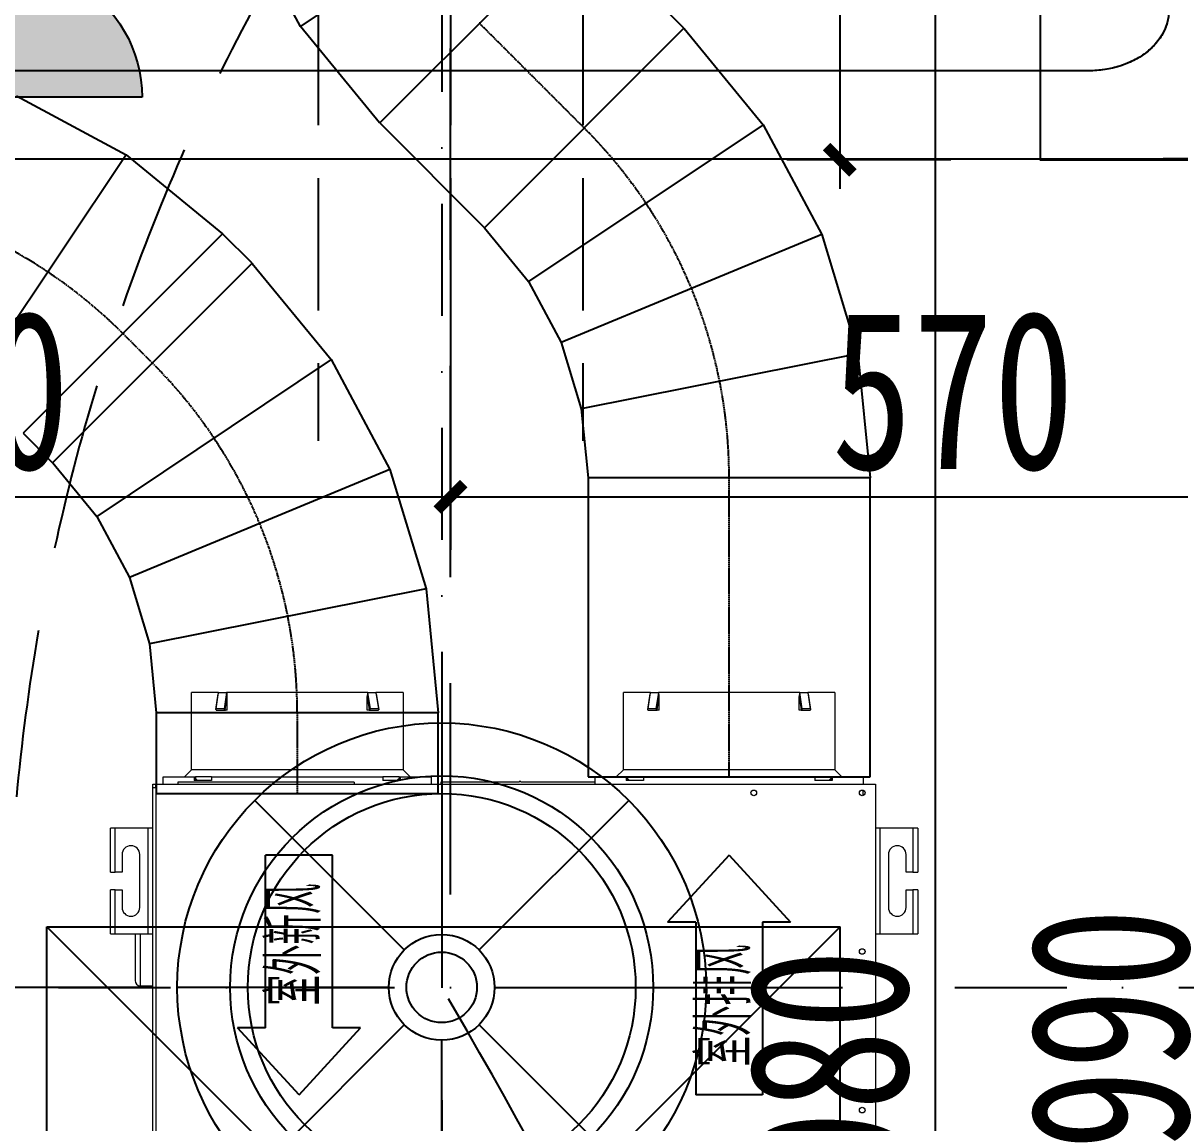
# Model space of a CAD drawing. Header units: millimetres. Extents: x -297 to 39764, y -29258 to 20315.
# Drawn here: x 13769 to 14426, y -17519 to -16895 of the extents above; entities that cross this region are included whole.
import ezdxf

# ---------------------------------------------------------------- set-up
doc = ezdxf.new("R2010")
doc.units = ezdxf.units.MM
for name, pattern in [('_DASH', [0.6, 0.4, -0.2]), ('CENTER2', [1.125, 0.75, -0.125, 0.125, -0.125]), ('DASH', [0.35, 0.25, -0.1]), ('DASHDOT2', [12.7, 6.35, -3.175, 0, -3.175]), ('HIDDEN', [9.525, 6.35, -3.175])]:
    doc.linetypes.add(name, pattern=pattern)
doc.layers.get('Defpoints').update_dxf_attribs({"color": 250})
for name, color, linetype in [('.-P平面尺寸', 30, 'DASH'), ('.P-家具虚线层', 250, 'Continuous'), ('.p-灯具连线', 6, 'Continuous'), ('.PC-天花尺寸标注', 252, 'Continuous'), ('.PC-天花灯具', 203, 'Continuous'), ('.PC-灯具尺寸标注', 252, 'Continuous'), ('.PC-综合天花虚线层', 14, 'DASHDOT2'), ('.PF-固定家具', 85, 'Continuous'), ('.PF-墙体及上下水图中虚线层', 14, 'DASH'), ('.PF-洁具', 150, 'Continuous'), ('.ZD-强电插座', 43, 'Continuous'), ('.ZD-插座虚线层', 214, 'DASH'), ('.ZT-空调.检修口', 52, 'Continuous'), ('0-JXK', 130, 'Continuous'), ('0-设备', 1, 'Continuous'), ('DUCT-排风中心线', 5, 'CENTER2'), ('DUCT-排风管', 31, 'Continuous'), ('DUCT-排风管端线', 2, 'Continuous'), ('DUCT-新风中心线', 5, 'CENTER2'), ('DUCT-新风管', 3, 'Continuous'), ('DUCT-新风管端线', 2, 'Continuous')]:
    doc.layers.add(name, color=color, linetype=linetype)
doc.styles.add('_DUCT_DIM', font='simplex.shx', dxfattribs={"width": 0.8, "bigfont": 'hztxt.shx'})
doc.styles.add('文字样式', font='', dxfattribs={"width": 0.75})
doc.styles.get('文字样式').set_extended_font_data('SimSun')
doc.dimstyles.new('西安1-40（内部尺寸）', dxfattribs={"dimscale": 30, "dimtxt": 3, "dimasz": 0.5, "dimexe": 1, "dimexo": 1, "dimgap": 0.5, "dimtad": 1, "dimdec": 0, "dimrnd": 5, "dimtxsty": '文字样式', "dimblk": 'ARCHTICK', "dimcen": 1, "dimdle": 0.55, "dimclrd": 252, "dimclre": 252, "dimclrt": 30, "dimadec": 0, "dimazin": 0, "dimtfac": 1, "dimtdec": 0, "dimtix": 1, "dimtmove": 2, "dimatfit": 3, "dimfxl": 5, "dimfxlon": 1, "dimarcsym": 0})

# ---------------------------------------------------------------- blocks, each defined once
blk = doc.blocks.new('洗菜盆')
at = {"layer": '.PF-洁具'}
for points in [[(42003.23, 54024.64), (42727.32, 54024.64)], [(41957.78, 53608.73), (41957.78, 53990.55)], [(42772.78, 53990.55), (42772.78, 53608.73)], [(42727.32, 53574.64), (42003.23, 53574.64)]]:
    blk.add_lwpolyline(points, dxfattribs=at)
at = {"layer": '.PF-洁具', "color": 250}
for points in [[(42092.78, 53989.64), (42192.78, 53989.64, -0.414214), (42292.78, 53889.64), (42292.78, 53709.64, -0.414214), (42192.78, 53609.64), (42092.78, 53609.64, -0.414214), (41992.78, 53709.64), (41992.78, 53889.64, -0.414214)], [(42322.78, 53709.64), (42322.78, 53889.64, -0.414214), (42422.78, 53989.64), (42642.78, 53989.64, -0.414214), (42742.78, 53889.64), (42742.78, 53709.64, -0.414214), (42642.78, 53609.64), (42422.78, 53609.64, -0.414214)]]:
    blk.add_lwpolyline(points, format="xyb", close=True, dxfattribs=at)
for centre, radius in [((42307.78, 53961.64), 17), ((42142.78, 53827.35), 28.41), ((42532.78, 53827.35), 28.41)]:
    blk.add_circle(centre, radius, dxfattribs=at)
at = {"layer": '.PF-洁具', "extrusion": (0, 0, -1)}
for centre, major_axis, start_param, end_param in [((42003.23, 53990.55), (-45.45, 0), 0, 1.570796), ((42727.32, 53990.55), (45.45, 0), -1.570796, 0), ((42003.23, 53608.73), (-45.45, 0), 4.712389, 6.283185), ((42727.32, 53608.73), (45.45, 0), 0, 1.570796)]:
    blk.add_ellipse(centre, major_axis=major_axis, ratio=0.750045, start_param=start_param, end_param=end_param, dxfattribs=at)
blk = doc.blocks.new('_ArchTick')
at = {"color": 0, "linetype": 'ByBlock', "const_width": 0.4}
blk.add_lwpolyline([(-0.5, -0.5), (0.5, 0.5)], dxfattribs=at)
blk = doc.blocks.new('*D172')
at = {"layer": '.-P平面尺寸', "color": 252, "linetype": 'ByBlock', "lineweight": -2, "transparency": 16777216}
for p, q in [((14446.25, -16955.58), (14446.25, -17976.08)), ((14509.24, -16972.08), (14416.25, -16972.08)), ((14596.25, -17959.58), (14416.25, -17959.58))]:
    blk.add_line(p, q, dxfattribs=at)
at = {"layer": 'Defpoints', "color": 0, "linetype": 'ByBlock', "transparency": 16777216}
for p in [(14539.24, -16972.08), (14446.25, -17959.58), (14693.52, -17959.58)]:
    blk.add_point(p, dxfattribs=at)
at = {"layer": '.-P平面尺寸', "color": 252, "linetype": 'ByBlock', "lineweight": -2, "transparency": 16777216, "xscale": 15, "yscale": 15, "zscale": 15}
for p, rotation in [((14446.25, -16972.08), 90), ((14446.25, -17959.58), 270)]:
    blk.add_blockref('_ArchTick', p, dxfattribs=dict(at, rotation=rotation))
at = {"layer": '.-P平面尺寸', "color": 30, "linetype": 'ByBlock', "transparency": 16777216, "insert": (14386.25, -17465.83), "char_height": 90, "attachment_point": 5, "rotation": 90, "style": '文字样式'}
blk.add_mtext('990', dxfattribs=at)
blk = doc.blocks.new('*D174')
at = {"layer": '.-P平面尺寸', "color": 252, "linetype": 'ByBlock', "lineweight": -2, "transparency": 16777216}
for p, q in [((13441.91, -17013.78), (13441.91, -17193.78)), ((14011.91, -17013.78), (14011.91, -17193.78)), ((13425.41, -17163.78), (14028.41, -17163.78))]:
    blk.add_line(p, q, dxfattribs=at)
at = {"layer": 'Defpoints', "color": 0, "linetype": 'ByBlock', "transparency": 16777216}
for p in [(13441.91, -16972.08), (14011.91, -16972.08), (14011.91, -17163.78)]:
    blk.add_point(p, dxfattribs=at)
at = {"layer": '.-P平面尺寸', "color": 252, "linetype": 'ByBlock', "lineweight": -2, "transparency": 16777216, "xscale": 15, "yscale": 15, "zscale": 15, "rotation": 180}
blk.add_blockref('_ArchTick', (13441.91, -17163.78), dxfattribs=at)
at = {"layer": '.-P平面尺寸', "color": 252, "linetype": 'ByBlock', "lineweight": -2, "transparency": 16777216, "xscale": 15, "yscale": 15, "zscale": 15}
blk.add_blockref('_ArchTick', (14011.91, -17163.78), dxfattribs=at)
at = {"layer": '.-P平面尺寸', "color": 30, "linetype": 'ByBlock', "transparency": 16777216, "insert": (13726.91, -17103.78), "char_height": 90, "attachment_point": 5, "style": '文字样式'}
blk.add_mtext('570', dxfattribs=at)
blk = doc.blocks.new('*D175')
at = {"layer": '.-P平面尺寸', "color": 252, "linetype": 'ByBlock', "lineweight": -2, "transparency": 16777216}
for p, q in [((14011.91, -17013.78), (14011.91, -17193.78)), ((14581.91, -17013.78), (14581.91, -17193.78)), ((13995.41, -17163.78), (14598.41, -17163.78))]:
    blk.add_line(p, q, dxfattribs=at)
at = {"layer": 'Defpoints', "color": 0, "linetype": 'ByBlock', "transparency": 16777216}
for p in [(14011.91, -16972.08), (14581.91, -16972.08), (14581.91, -17163.78)]:
    blk.add_point(p, dxfattribs=at)
at = {"layer": '.-P平面尺寸', "color": 252, "linetype": 'ByBlock', "lineweight": -2, "transparency": 16777216, "xscale": 15, "yscale": 15, "zscale": 15, "rotation": 180}
blk.add_blockref('_ArchTick', (14011.91, -17163.78), dxfattribs=at)
at = {"layer": '.-P平面尺寸', "color": 252, "linetype": 'ByBlock', "lineweight": -2, "transparency": 16777216, "xscale": 15, "yscale": 15, "zscale": 15}
blk.add_blockref('_ArchTick', (14581.91, -17163.78), dxfattribs=at)
at = {"layer": '.-P平面尺寸', "color": 30, "linetype": 'ByBlock', "transparency": 16777216, "insert": (14296.91, -17103.78), "char_height": 90, "attachment_point": 5, "style": '文字样式'}
blk.add_mtext('570', dxfattribs=at)
blk = doc.blocks.new('ttrutuuyyy')
at = {"layer": '.P-家具虚线层', "color": 250, "linetype": '_DASH', "ltscale": 200}
blk.add_line((33441.91, -16972.08, 0), (34581.91, -16972.08, 0), dxfattribs=at)
at = {"layer": '.P-家具虚线层', "color": 250, "linetype": '_DASH', "ltscale": 200, "elevation": 0}
blk.add_lwpolyline([(34373.96, -16922.08), (33649.86, -16922.08)], dxfattribs=at)
at = {"layer": '.P-家具虚线层', "color": 250, "linetype": '_DASH', "ltscale": 200, "extrusion": (0, 0, -1)}
blk.add_ellipse((34373.96, -16887.98, 0), major_axis=(45.45, 0), ratio=0.750045, start_param=0, end_param=1.570796, dxfattribs=at)
blk = doc.blocks.new('小吊灯')
at = {"layer": '.PC-天花灯具', "color": 250, "ltscale": 100}
for p, q in [((0, 200), (0, 40)), ((-141.42, 141.42), (-28.28, 28.28)), ((141.42, 141.42), (28.28, 28.28)), ((-40, 0), (-200, 0)), ((40, 0), (200, 0)), ((-141.42, -141.42), (-28.28, -28.28)), ((141.42, -141.42), (28.28, -28.28)), ((0, -200), (0, -40))]:
    blk.add_line(p, q, dxfattribs=at)
at = {"layer": '.PC-天花灯具', "ltscale": 100}
for radius in [200, 146.67]:
    blk.add_circle((0, 0), radius, dxfattribs=at)
at = {"layer": '.PC-天花灯具', "color": 250, "ltscale": 100}
for radius in [160, 40]:
    blk.add_circle((0, 0), radius, dxfattribs=at)
at = {"layer": '.PC-天花灯具'}
blk.add_circle((0, 0), 26.67, dxfattribs=at)
blk = doc.blocks.new('retrrrrrrrr')
at = {"layer": '0-JXK', "color": 250}
for p, q in [((-85484.35769, 17115.45405, 0.00002), (-85484.3816, 17565.45405, 0.00002)), ((-85034.35769, 17115.45405, 0.00002), (-85484.3816, 17565.45405, 0.00002)), ((-85484.36964, 17565.45405, 0.00002), (-85034.36964, 17565.45405, 0.00002)), ((-85484.35769, 17115.45405, 0.00002), (-85034.35769, 17565.45405, 0.00002)), ((-85034.35769, 17115.45405, 0.00002), (-85034.35769, 17565.45405, 0.00002))]:
    blk.add_line(p, q, dxfattribs=at)
at = {"layer": '0-设备', "color": 250, "linetype": 'Continuous', "lineweight": 15}
for p, q in [((-85402.35769, 17654.45405, 0.00002), (-85402.35769, 17698.45405, 0.00002)), ((-85387.31531, 17698.45405, 0.00002), (-85402.35769, 17698.45405, 0.00002)), ((-85388.36624, 17689.05746, 0.00002), (-85386.98208, 17698.31808, 0.00002)), ((-85387.31531, 17698.45405, 0.00002), (-85382.09197, 17698.45405, 0.00002)), ((-85382.46585, 17698.31808, 0.00002), (-85383.85001, 17689.05746, 0.00002)), ((-85302.62342, 17698.45405, 0.00002), (-85382.09197, 17698.45405, 0.00002)), ((-85302.62342, 17698.45405, 0.00002), (-85297.40008, 17698.45405, 0.00002)), ((-85300.86538, 17689.05746, 0.00002), (-85302.24954, 17698.31808, 0.00002)), ((-85297.73331, 17698.31808, 0.00002), (-85296.34915, 17689.05746, 0.00002)), ((-85282.35769, 17698.45405, 0.00002), (-85297.40008, 17698.45405, 0.00002)), ((-85282.35769, 17698.45405, 0.00002), (-85282.35769, 17654.45405, 0.00002)), ((-85157.35769, 17654.45405, 0.00002), (-85157.35769, 17698.45405, 0.00002)), ((-85142.31531, 17698.45405, 0.00002), (-85157.35769, 17698.45405, 0.00002)), ((-85143.36624, 17689.05746, 0.00002), (-85141.98208, 17698.31808, 0.00002)), ((-85142.31531, 17698.45405, 0.00002), (-85137.09197, 17698.45405, 0.00002)), ((-85137.46585, 17698.31808, 0.00002), (-85138.85001, 17689.05746, 0.00002)), ((-85057.62342, 17698.45405, 0.00002), (-85137.09197, 17698.45405, 0.00002)), ((-85057.62342, 17698.45405, 0.00002), (-85052.40008, 17698.45405, 0.00002)), ((-85055.86538, 17689.05746, 0.00002), (-85057.24954, 17698.31808, 0.00002)), ((-85052.73331, 17698.31808, 0.00002), (-85051.34915, 17689.05746, 0.00002)), ((-85037.35769, 17698.45405, 0.00002), (-85052.40008, 17698.45405, 0.00002)), ((-85037.35769, 17698.45405, 0.00002), (-85037.35769, 17654.45405, 0.00002)), ((-85388.56597, 17688.68586, 0.00002), (-85387.22275, 17697.67259, 0.00002)), ((-85383.22366, 17688.46486, 0.00002), (-85382.09197, 17696.03637, 0.00002)), ((-85382.09197, 17688.45405, 0.00002), (-85382.09197, 17696.03637, 0.00002)), ((-85302.62342, 17688.45405, 0.00002), (-85302.62342, 17696.03637, 0.00002)), ((-85302.62342, 17696.03637, 0.00002), (-85301.49172, 17688.46486, 0.00002)), ((-85297.49944, 17697.71806, 0.00002), (-85296.14942, 17688.68586, 0.00002)), ((-85143.56597, 17688.68586, 0.00002), (-85142.22275, 17697.67259, 0.00002)), ((-85138.22366, 17688.46486, 0.00002), (-85137.09197, 17696.03637, 0.00002)), ((-85137.09197, 17688.45405, 0.00002), (-85137.09197, 17696.03637, 0.00002)), ((-85057.62342, 17688.45405, 0.00002), (-85057.62342, 17696.03637, 0.00002)), ((-85057.62342, 17696.03637, 0.00002), (-85056.49172, 17688.46486, 0.00002)), ((-85052.49944, 17697.71806, 0.00002), (-85051.14942, 17688.68586, 0.00002)), ((-85388.37388, 17688.45405, 0.00002), (-85383.15055, 17688.45405, 0.00002)), ((-85383.85001, 17689.05746, 0.00002), (-85388.36624, 17689.05746, 0.00002)), ((-85382.09197, 17688.45405, 0.00002), (-85383.15055, 17688.45405, 0.00002)), ((-85301.56484, 17688.45405, 0.00002), (-85302.62342, 17688.45405, 0.00002)), ((-85301.56484, 17688.45405, 0.00002), (-85296.3415, 17688.45405, 0.00002)), ((-85296.34915, 17689.05746, 0.00002), (-85300.86538, 17689.05746, 0.00002)), ((-85143.37388, 17688.45405, 0.00002), (-85138.15055, 17688.45405, 0.00002)), ((-85138.85001, 17689.05746, 0.00002), (-85143.36624, 17689.05746, 0.00002)), ((-85137.09197, 17688.45405, 0.00002), (-85138.15055, 17688.45405, 0.00002)), ((-85056.56484, 17688.45405, 0.00002), (-85057.62342, 17688.45405, 0.00002)), ((-85056.56484, 17688.45405, 0.00002), (-85051.3415, 17688.45405, 0.00002)), ((-85051.34915, 17689.05746, 0.00002), (-85055.86538, 17689.05746, 0.00002)), ((-85406.35769, 17650.45405, 0.00002), (-85402.35769, 17654.45405, 0.00002)), ((-85282.35769, 17654.45405, 0.00002), (-85402.35769, 17654.45405, 0.00002)), ((-85282.35769, 17654.45405, 0.00002), (-85278.35769, 17650.45405, 0.00002)), ((-85161.35769, 17650.45405, 0.00002), (-85157.35769, 17654.45405, 0.00002)), ((-85037.35769, 17654.45405, 0.00002), (-85157.35769, 17654.45405, 0.00002)), ((-85037.35769, 17654.45405, 0.00002), (-85033.35769, 17650.45405, 0.00002)), ((-85424.35769, 17644.54695, 0.00002), (-85424.35769, 17646.45405, 0.00002)), ((-85424.35769, 17646.45405, 0.00002), (-85422.62109, 17646.45405, 0.00002)), ((-85422.62109, 17646.45405, 0.00002), (-85422.45059, 17646.45405, 0.00002)), ((-85422.62109, 17644.52269, 0.00002), (-85422.62109, 17646.45405, 0.00002)), ((-85422.45059, 17646.45405, 0.00002), (-85136.2648, 17646.45405, 0.00002)), ((-85422.45059, 17646.45405, 0.00002), (-85422.45059, 17645.25405, 0.00002)), ((-85418.35769, 17646.45405, 0.00002), (-85418.35769, 17650.45405, 0.00002)), ((-85418.35769, 17650.45405, 0.00002), (-85400.81912, 17650.45405, 0.00002)), ((-85410.08681, 17647.45405, 0.00002), (-85410.08681, 17646.45405, 0.00002)), ((-85310.08681, 17647.45405, 0.00002), (-85410.08681, 17647.45405, 0.00002)), ((-85400.81912, 17650.45405, 0.00002), (-85400.81912, 17648.45405, 0.00002)), ((-85400.81912, 17650.45405, 0.00002), (-85400.10896, 17650.45405, 0.00002)), ((-85390.91963, 17648.45405, 0.00002), (-85400.81912, 17648.45405, 0.00002)), ((-85390.91963, 17650.45405, 0.00002), (-85400.10896, 17650.45405, 0.00002)), ((-85400.10896, 17650.45405, 0.00002), (-85400.10896, 17648.45405, 0.00002)), ((-85399.97947, 17649.45405, 0.00002), (-85400.10896, 17649.45405, 0.00002)), ((-85400.10896, 17648.95405, 0.00002), (-85399.47947, 17648.95405, 0.00002)), ((-85399.47947, 17648.95405, 0.00002), (-85399.47947, 17648.45405, 0.00002)), ((-85390.91963, 17650.45405, 0.00002), (-85390.91963, 17648.45405, 0.00002)), ((-85390.91963, 17650.45405, 0.00002), (-85293.79576, 17650.45405, 0.00002)), ((-85310.08681, 17647.45405, 0.00002), (-85310.08681, 17646.45405, 0.00002)), ((-85293.79576, 17650.45405, 0.00002), (-85293.79576, 17648.45405, 0.00002)), ((-85284.60643, 17650.45405, 0.00002), (-85293.79576, 17650.45405, 0.00002)), ((-85283.89626, 17648.45405, 0.00002), (-85293.79576, 17648.45405, 0.00002)), ((-85285.23592, 17648.45405, 0.00002), (-85285.23592, 17648.95405, 0.00002)), ((-85285.23592, 17648.95405, 0.00002), (-85284.60643, 17648.95405, 0.00002)), ((-85284.60643, 17649.45405, 0.00002), (-85284.73592, 17649.45405, 0.00002)), ((-85284.60643, 17650.45405, 0.00002), (-85284.60643, 17648.45405, 0.00002)), ((-85284.60643, 17650.45405, 0.00002), (-85283.89626, 17650.45405, 0.00002)), ((-85283.89626, 17650.45405, 0.00002), (-85266.35769, 17650.45405, 0.00002)), ((-85283.89626, 17650.45405, 0.00002), (-85283.89626, 17648.45405, 0.00002)), ((-85266.35769, 17650.45405, 0.00002), (-85266.35769, 17646.45405, 0.00002)), ((-85216.44862, 17647.45405, 0.00002), (-85260.94862, 17647.45405, 0.00002)), ((-85260.94862, 17647.45405, 0.00002), (-85260.94862, 17646.45405, 0.00002)), ((-85215.44862, 17647.95405, 0.00002), (-85216.44862, 17647.95405, 0.00002)), ((-85216.44862, 17647.95405, 0.00002), (-85216.44862, 17647.45405, 0.00002)), ((-85215.44862, 17647.95405, 0.00002), (-85215.44862, 17647.45405, 0.00002)), ((-85173.35769, 17647.45405, 0.00002), (-85215.44862, 17647.45405, 0.00002)), ((-85173.35769, 17646.45405, 0.00002), (-85173.35769, 17650.45405, 0.00002)), ((-85173.35769, 17650.45405, 0.00002), (-85155.81912, 17650.45405, 0.00002)), ((-85155.81912, 17650.45405, 0.00002), (-85155.81912, 17648.45405, 0.00002)), ((-85155.81912, 17650.45405, 0.00002), (-85155.10896, 17650.45405, 0.00002)), ((-85145.91963, 17648.45405, 0.00002), (-85155.81912, 17648.45405, 0.00002)), ((-85145.91963, 17650.45405, 0.00002), (-85155.10896, 17650.45405, 0.00002)), ((-85155.10896, 17650.45405, 0.00002), (-85155.10896, 17648.45405, 0.00002)), ((-85154.97947, 17649.45405, 0.00002), (-85155.10896, 17649.45405, 0.00002)), ((-85155.10896, 17648.95405, 0.00002), (-85154.47947, 17648.95405, 0.00002)), ((-85154.47947, 17648.95405, 0.00002), (-85154.47947, 17648.45405, 0.00002)), ((-85145.91963, 17650.45405, 0.00002), (-85048.79576, 17650.45405, 0.00002)), ((-85145.91963, 17650.45405, 0.00002), (-85145.91963, 17648.45405, 0.00002)), ((-85136.2648, 17646.45405, 0.00002), (-85014.35769, 17646.45405, 0.00002)), ((-85048.79576, 17650.45405, 0.00002), (-85048.79576, 17648.45405, 0.00002)), ((-85039.60643, 17650.45405, 0.00002), (-85048.79576, 17650.45405, 0.00002)), ((-85038.89626, 17648.45405, 0.00002), (-85048.79576, 17648.45405, 0.00002)), ((-85040.23592, 17648.45405, 0.00002), (-85040.23592, 17648.95405, 0.00002)), ((-85040.23592, 17648.95405, 0.00002), (-85039.60643, 17648.95405, 0.00002)), ((-85039.60643, 17649.45405, 0.00002), (-85039.73592, 17649.45405, 0.00002)), ((-85039.60643, 17650.45405, 0.00002), (-85039.60643, 17648.45405, 0.00002)), ((-85039.60643, 17650.45405, 0.00002), (-85038.89626, 17650.45405, 0.00002)), ((-85038.89626, 17650.45405, 0.00002), (-85021.35769, 17650.45405, 0.00002)), ((-85038.89626, 17650.45405, 0.00002), (-85038.89626, 17648.45405, 0.00002)), ((-85021.35769, 17650.45405, 0.00002), (-85021.35769, 17646.45405, 0.00002)), ((-85014.35769, 17646.45405, 0.00002), (-85014.35769, 17065.45405, 0.00002)), ((-85424.35769, 17067.36116, 0.00002), (-85424.35769, 17644.54695, 0.00002)), ((-85424.35769, 17644.54695, 0.00002), (-85423.15769, 17644.54695, 0.00002)), ((-85422.42109, 17067.39065, 0.00002), (-85422.42109, 17644.51745, 0.00002)), ((-85021.35769, 17639.93419, 0.00002), (-85021.35769, 17642.97392, 0.00002)), ((-85445.62109, 17621.45405, 0.00002), (-85448.35769, 17621.45405, 0.00002)), ((-85448.35769, 17596.45405, 0.00002), (-85448.35769, 17621.45405, 0.00002)), ((-85427.09429, 17621.45405, 0.00002), (-85445.62109, 17621.45405, 0.00002)), ((-85445.62109, 17596.45405, 0.00002), (-85445.62109, 17621.45405, 0.00002)), ((-85424.35769, 17621.45405, 0.00002), (-85427.09429, 17621.45405, 0.00002)), ((-85427.09429, 17621.45405, 0.00002), (-85427.09429, 17561.45405, 0.00002)), ((-85011.62109, 17621.45405, 0.00002), (-85014.35769, 17621.45405, 0.00002)), ((-85011.62109, 17561.45405, 0.00002), (-85011.62109, 17621.45405, 0.00002)), ((-84993.09429, 17621.45405, 0.00002), (-85011.62109, 17621.45405, 0.00002)), ((-84993.09429, 17621.45405, 0.00002), (-84993.09429, 17596.45405, 0.00002)), ((-84990.35769, 17621.45405, 0.00002), (-84993.09429, 17621.45405, 0.00002)), ((-84990.35769, 17621.45405, 0.00002), (-84990.35769, 17596.45405, 0.00002)), ((-85441.72599, 17606.45405, 0.00002), (-85441.72599, 17596.45405, 0.00002)), ((-85431.72599, 17576.45405, 0.00002), (-85431.72599, 17606.45405, 0.00002)), ((-85006.98939, 17606.45405, 0.00002), (-85006.98939, 17576.45405, 0.00002)), ((-84996.98939, 17596.45405, 0.00002), (-84996.98939, 17606.45405, 0.00002)), ((-85448.35769, 17596.45405, 0.00002), (-85445.62109, 17596.45405, 0.00002)), ((-85441.72599, 17596.45405, 0.00002), (-85445.62109, 17596.45405, 0.00002)), ((-84993.09429, 17596.45405, 0.00002), (-84996.98939, 17596.45405, 0.00002)), ((-84993.09429, 17596.45405, 0.00002), (-84990.35769, 17596.45405, 0.00002)), ((-85448.35769, 17561.45405, 0.00002), (-85448.35769, 17586.45405, 0.00002)), ((-85445.62109, 17586.45405, 0.00002), (-85448.35769, 17586.45405, 0.00002)), ((-85445.62109, 17561.45405, 0.00002), (-85445.62109, 17586.45405, 0.00002)), ((-85445.62109, 17586.45405, 0.00002), (-85441.72599, 17586.45405, 0.00002)), ((-85441.72599, 17586.45405, 0.00002), (-85441.72599, 17576.45405, 0.00002)), ((-84996.98939, 17586.45405, 0.00002), (-84993.09429, 17586.45405, 0.00002)), ((-84996.98939, 17576.45405, 0.00002), (-84996.98939, 17586.45405, 0.00002)), ((-84993.09429, 17586.45405, 0.00002), (-84993.09429, 17561.45405, 0.00002)), ((-84990.35769, 17586.45405, 0.00002), (-84993.09429, 17586.45405, 0.00002)), ((-84990.35769, 17586.45405, 0.00002), (-84990.35769, 17561.45405, 0.00002)), ((-85448.35769, 17561.45405, 0.00002), (-85445.62109, 17561.45405, 0.00002)), ((-85445.62109, 17561.45405, 0.00002), (-85424.35769, 17561.45405, 0.00002)), ((-85434.35769, 17561.45405, 0.00002), (-85434.35769, 17534.99838, 0.00002)), ((-85431.35769, 17531.99838, 0.00002), (-85431.35769, 17561.45405, 0.00002)), ((-85014.35769, 17561.45405, 0.00002), (-85011.62109, 17561.45405, 0.00002)), ((-85011.62109, 17561.45405, 0.00002), (-84993.09429, 17561.45405, 0.00002)), ((-84993.09429, 17561.45405, 0.00002), (-84990.35769, 17561.45405, 0.00002)), ((-85431.35769, 17531.99838, 0.00002), (-85424.35769, 17531.99838, 0.00002))]:
    blk.add_line(p, q, dxfattribs=at)
at = {"layer": '0-设备', "color": 250}
for p, q in [((-85360.33838, 17508.15727, 0.00002), (-85360.33838, 17606.11286, 0.00002)), ((-85322.37701, 17606.11286, 0.00002), (-85360.33838, 17606.11286, 0.00002)), ((-85322.37701, 17508.15727, 0.00002), (-85322.37701, 17606.11286, 0.00002)), ((-85097.35769, 17606.11286, 0.00002), (-85132.2339, 17568.10065, 0.00002)), ((-85097.35769, 17606.11286, 0.00002), (-85062.48149, 17568.10065, 0.00002)), ((-85116.33838, 17568.10065, 0.00002), (-85132.2339, 17568.10065, 0.00002)), ((-85116.33838, 17568.10065, 0.00002), (-85116.33838, 17470.14507, 0.00002)), ((-85062.48149, 17568.10065, 0.00002), (-85078.37701, 17568.10065, 0.00002)), ((-85078.37701, 17568.10065, 0.00002), (-85078.37701, 17470.14507, 0.00002)), ((-85341.35769, 17470.14507, 0.00002), (-85376.2339, 17508.15727, 0.00002)), ((-85360.33838, 17508.15727, 0.00002), (-85376.2339, 17508.15727, 0.00002)), ((-85341.35769, 17470.14507, 0.00002), (-85306.48149, 17508.15727, 0.00002)), ((-85306.48149, 17508.15727, 0.00002), (-85322.37701, 17508.15727, 0.00002)), ((-85078.37701, 17470.14507, 0.00002), (-85116.33838, 17470.14507, 0.00002))]:
    blk.add_line(p, q, dxfattribs=at)
at = {"layer": '0-设备', "color": 250, "linetype": 'Continuous', "lineweight": 15, "elevation": 0.00002, "flags": 128}
for points in [[(-85386.98208, 17698.31808), (-85387.00597, 17698.32096), (-85387.02914, 17698.31196), (-85387.05865, 17698.28322), (-85387.10063, 17698.2068), (-85387.18532, 17697.89871), (-85387.20459, 17697.6706)], [(-85382.09197, 17696.03637), (-85382.12652, 17697.03637), (-85382.16905, 17697.47505), (-85382.21264, 17697.76735), (-85382.25348, 17697.96349), (-85382.29048, 17698.09581), (-85382.34159, 17698.223), (-85382.37635, 17698.2782), (-85382.40961, 17698.30963), (-85382.43674, 17698.3206), (-85382.46585, 17698.31808)], [(-85302.24954, 17698.31808), (-85302.27613, 17698.32096), (-85302.30196, 17698.31196), (-85302.3349, 17698.28322), (-85302.38183, 17698.2068), (-85302.47683, 17697.89871), (-85302.61894, 17696.40676), (-85302.62342, 17696.03637)], [(-85297.50048, 17697.71792), (-85297.50702, 17697.76735), (-85297.54334, 17697.96349), (-85297.57631, 17698.09581), (-85297.62193, 17698.223), (-85297.65303, 17698.2782), (-85297.68283, 17698.30963), (-85297.70716, 17698.3206), (-85297.73331, 17698.31808)], [(-85141.98208, 17698.31808), (-85142.00597, 17698.32096), (-85142.02914, 17698.31196), (-85142.05865, 17698.28322), (-85142.10063, 17698.2068), (-85142.18532, 17697.89871), (-85142.20459, 17697.6706)], [(-85137.09197, 17696.03637), (-85137.12652, 17697.03637), (-85137.16905, 17697.47505), (-85137.21264, 17697.76735), (-85137.25348, 17697.96349), (-85137.29048, 17698.09581), (-85137.34159, 17698.223), (-85137.37635, 17698.2782), (-85137.40961, 17698.30963), (-85137.43674, 17698.3206), (-85137.46585, 17698.31808)], [(-85057.24954, 17698.31808), (-85057.27613, 17698.32096), (-85057.30196, 17698.31196), (-85057.3349, 17698.28322), (-85057.38183, 17698.2068), (-85057.47683, 17697.89871), (-85057.61894, 17696.40676), (-85057.62342, 17696.03637)], [(-85052.50048, 17697.71792), (-85052.50702, 17697.76735), (-85052.54334, 17697.96349), (-85052.57631, 17698.09581), (-85052.62193, 17698.223), (-85052.65303, 17698.2782), (-85052.68283, 17698.30963), (-85052.70716, 17698.3206), (-85052.73331, 17698.31808)]]:
    blk.add_lwpolyline(points, dxfattribs=at)
at = {"layer": '0-设备', "color": 250, "linetype": 'Continuous', "lineweight": 15}
for centre in [(-85083.35769, 17641.45405, 0.00002), (-85021.85769, 17641.45405, 0.00002), (-85021.85769, 17551.45405, 0.00002), (-85021.85769, 17461.45405, 0.00002)]:
    blk.add_circle(centre, 1.6, dxfattribs=at)
for centre, radius, start, end in [((-85388.37359, 17688.70877, 0.00002), 0.25472, 253.24825013, 269.93302223), ((-85383.15025, 17688.70877, 0.00002), 0.25472, 253.24824998, 269.9330138), ((-85301.56514, 17688.70877, 0.00002), 0.25472, 270.06699028, 286.75175036), ((-85296.3418, 17688.70877, 0.00002), 0.25472, 270.06698054, 286.75175002), ((-85143.37359, 17688.70877, 0.00002), 0.25472, 253.24825046, 269.93301447), ((-85138.15025, 17688.70877, 0.00002), 0.25472, 253.24825038, 269.93300746), ((-85056.56514, 17688.70877, 0.00002), 0.25472, 270.06697169, 286.75174919), ((-85051.3418, 17688.70877, 0.00002), 0.25472, 270.06699313, 286.75175048), ((-85486.03469, 17644.51718, 0.00002), 63.6136, 0.00024417, 1.74477941), ((-85399.97947, 17648.95405, 0.00002), 0.5, 0, 90), ((-85284.73592, 17648.95405, 0.00002), 0.5, 90, 180), ((-85154.97947, 17648.95405, 0.00002), 0.5, 0, 90), ((-85039.73592, 17648.95405, 0.00002), 0.5, 90, 180), ((-85422.42082, 17708.13105, 0.00002), 63.6136, 268.25522059, 270), ((-85436.72599, 17606.45405, 0.00002), 5, 0, 180), ((-85001.98939, 17606.45405, 0.00002), 5, 0, 180), ((-85436.72599, 17576.45405, 0.00002), 5, 180, 0), ((-85001.98939, 17576.45405, 0.00002), 5, 180, 0), ((-85431.35769, 17534.99838, 0.00002), 3, 180, 270)]:
    blk.add_arc(centre, radius, start, end, dxfattribs=at)
at = {"layer": '0-设备', "color": 250, "linetype": 'Continuous', "lineweight": 15, "extrusion": (0, 0, -1)}
for centre, major_axis, ratio, start_param, end_param in [((-85342.35769, 17981.76633, 0.00002), (43.36295, 283.77985), 0.146129878, 3.172516445, 3.180863561), ((-85342.35769, 17981.76633, 0.00002), (43.36295, 283.77985), 0.146129878, 3.057670443, 3.066017559), ((-85342.35769, 17981.76633, 0.00002), (-43.36295, 283.77985), 0.146129878, 3.217167748, 3.225514864), ((-85342.35769, 17981.76633, 0.00002), (-43.36295, 283.77985), 0.146129878, 3.102321747, 3.110668862), ((-85097.35769, 17981.76633, 0.00002), (43.36295, 283.77985), 0.146129878, 3.172516445, 3.180863561), ((-85097.35769, 17981.76633, 0.00002), (43.36295, 283.77985), 0.146129878, 3.057670443, 3.066017559), ((-85097.35769, 17981.76633, 0.00002), (-43.36295, 283.77985), 0.146129878, 3.217167748, 3.225514864), ((-85097.35769, 17981.76633, 0.00002), (-43.36295, 283.77985), 0.146129878, 3.102321747, 3.110668862), ((-85388.02033, 17688.95405, 0.00002), (0.5086, 0.43823), 0.473314261, 2.84758626, 4.418382586), ((-85383.5041, 17688.95405, 0.00002), (-0.41233, 0.47855), 0.351400572, 3.643911447, 5.214707774), ((-85301.21129, 17688.95405, 0.00002), (0.41233, 0.47855), 0.351400572, 1.068477533, 2.63927386), ((-85296.69506, 17688.95405, 0.00002), (0.5086, -0.43823), 0.473314261, 5.006395374, 6.577191701), ((-85143.02033, 17688.95405, 0.00002), (0.5086, 0.43823), 0.473314261, 2.84758626, 4.418382586), ((-85138.5041, 17688.95405, 0.00002), (-0.41233, 0.47855), 0.351400572, 3.643911447, 5.214707774), ((-85056.21129, 17688.95405, 0.00002), (0.41233, 0.47855), 0.351400572, 1.068477533, 2.63927386), ((-85051.69506, 17688.95405, 0.00002), (0.5086, -0.43823), 0.473314261, 5.006395374, 6.577191701)]:
    blk.add_ellipse(centre, major_axis=major_axis, ratio=ratio, start_param=start_param, end_param=end_param, dxfattribs=at)
at = {"layer": 'DUCT-排风中心线', "color": 250}
for p, q in [((-85238.99724, 18078.06478), (-85239.06795, 18078.13549)), ((-85179.57595, 18018.64349), (-85238.99724, 18078.06478)), ((-85179.57595, 18018.64349), (-85179.50524, 18018.57278)), ((-85097.35769, 17820.25107), (-85097.35769, 17820.15107)), ((-85097.35769, 17650.45405), (-85097.35769, 17820.15107))]:
    blk.add_line(p, q, dxfattribs=at)
blk.add_arc((-85377.82695, 17820.25107), 280.46926, 0, 45, dxfattribs=at)
at = {"layer": 'DUCT-排风管', "color": 250}
for p, q in [((-85340.46547, 18076.19122), (-85373.7764, 18138.51159)), ((-85123.0074, 18075.21203), (-85182.4287, 18134.63332)), ((-85295.63649, 18021.56695), (-85340.46547, 18076.19122)), ((-85123.0074, 18075.21203), (-85122.93669, 18075.14132)), ((-85122.93669, 18075.14132), (-85078.10772, 18020.51706)), ((-85295.56578, 18021.49624), (-85295.63649, 18021.56695)), ((-85295.56578, 18021.49624), (-85236.14449, 17962.07495)), ((-85078.10772, 18020.51706), (-85044.79678, 17958.19668)), ((-85236.14449, 17962.07495), (-85236.07378, 17962.00424)), ((-85236.07378, 17962.00424), (-85211.14285, 17931.62582)), ((-85044.79678, 17958.19668), (-85024.28401, 17890.57513)), ((-85211.14285, 17931.62582), (-85192.61751, 17896.96733)), ((-85192.61751, 17896.96733), (-85181.20965, 17859.36068)), ((-85024.28401, 17890.57513), (-85017.35769, 17820.25107)), ((-85181.20965, 17859.36068), (-85177.35769, 17820.25107)), ((-85177.35769, 17820.25107), (-85177.35769, 17820.15107)), ((-85177.35769, 17820.15107), (-85177.35769, 17650.45405)), ((-85017.35769, 17820.25107), (-85017.35769, 17820.15107)), ((-85017.35769, 17650.45405), (-85017.35769, 17820.15107)), ((-85177.35769, 17650.45405), (-85017.35769, 17650.45405))]:
    blk.add_line(p, q, dxfattribs=at)
at = {"layer": 'DUCT-排风管端线', "color": 250}
for p, q in [((-85340.46547, 18076.19122), (-85207.43033, 18165.08245)), ((-85182.4287, 18134.63332), (-85295.56578, 18021.49624)), ((-85295.56578, 18021.49624), (-85182.4287, 18134.63332)), ((-85236.14449, 17962.07495), (-85123.0074, 18075.21203)), ((-85123.0074, 18075.21203), (-85236.14449, 17962.07495)), ((-85078.10772, 18020.51706), (-85211.14285, 17931.62582)), ((-85044.79678, 17958.19668), (-85192.61751, 17896.96733)), ((-85024.28401, 17890.57513), (-85181.20965, 17859.36068)), ((-85017.35769, 17820.15107), (-85177.35769, 17820.15107)), ((-85017.35769, 17820.15107), (-85177.35769, 17820.15107))]:
    blk.add_line(p, q, dxfattribs=at)
at = {"layer": 'DUCT-新风中心线', "color": 250}
for p, q in [((-85441.33521, 17902.09865), (-85441.2645, 17902.02794)), ((-85424.57595, 17885.33939), (-85441.2645, 17902.02794)), ((-85424.57595, 17885.33939), (-85424.50524, 17885.26868)), ((-85342.35769, 17686.94696), (-85342.35769, 17686.84696)), ((-85342.35769, 17686.84696), (-85342.35769, 17641.12377))]:
    blk.add_line(p, q, dxfattribs=at)
for centre, start, end in [((-85639.65692, 17703.77694), 45, 90), ((-85622.82695, 17686.94696), 360, 45)]:
    blk.add_arc(centre, 280.46926, start, end, dxfattribs=at)
at = {"layer": 'DUCT-新风管', "color": 250}
for p, q in [((-85501.71131, 18036.80711), (-85439.39094, 18003.49617)), ((-85439.39094, 18003.49617), (-85384.76667, 17958.66719)), ((-85384.76667, 17958.66719), (-85384.69596, 17958.59648)), ((-85368.0074, 17941.90793), (-85384.69596, 17958.59648)), ((-85368.0074, 17941.90793), (-85367.93669, 17941.83722)), ((-85367.93669, 17941.83722), (-85323.10772, 17887.21295)), ((-85323.10772, 17887.21295), (-85289.79678, 17824.89257)), ((-85497.90375, 17845.53011), (-85497.83304, 17845.4594)), ((-85497.83304, 17845.4594), (-85481.14449, 17828.77084)), ((-85481.14449, 17828.77084), (-85481.07378, 17828.70013)), ((-85481.07378, 17828.70013), (-85456.14285, 17798.32171)), ((-85289.79678, 17824.89257), (-85269.28401, 17757.27103)), ((-85456.14285, 17798.32171), (-85437.61751, 17763.66323)), ((-85437.61751, 17763.66323), (-85426.20965, 17726.05657)), ((-85269.28401, 17757.27103), (-85262.35769, 17686.94696)), ((-85426.20965, 17726.05657), (-85422.35769, 17686.94696)), ((-85422.35769, 17686.94696), (-85422.35769, 17686.84696)), ((-85422.35769, 17686.84696), (-85422.35769, 17641.12377)), ((-85262.35769, 17686.94696), (-85262.35769, 17686.84696)), ((-85262.35769, 17641.12377), (-85262.35769, 17686.84696)), ((-85422.35769, 17641.12377), (-85262.35769, 17641.12377))]:
    blk.add_line(p, q, dxfattribs=at)
at = {"layer": 'DUCT-新风管端线', "color": 250}
for p, q in [((-85439.39094, 18003.49617), (-85528.28217, 17870.46103)), ((-85384.69596, 17958.59648), (-85497.83304, 17845.4594)), ((-85384.69596, 17958.59648), (-85497.83304, 17845.4594)), ((-85481.14449, 17828.77084), (-85368.0074, 17941.90793)), ((-85368.0074, 17941.90793), (-85481.14449, 17828.77084)), ((-85323.10772, 17887.21295), (-85456.14285, 17798.32171)), ((-85289.79678, 17824.89257), (-85437.61751, 17763.66323)), ((-85269.28401, 17757.27103), (-85426.20965, 17726.05657)), ((-85262.35769, 17686.84696), (-85422.35769, 17686.84696)), ((-85262.35769, 17686.84696), (-85422.35769, 17686.84696))]:
    blk.add_line(p, q, dxfattribs=at)
at = {"layer": '0-设备', "color": 250, "char_height": 30, "width": 73.2367113, "rotation": 90, "style": '_DUCT_DIM'}
for s, insert, attachment_point in [('{\\Fsimplex,gbcbig|c134;室外新风}', (-85358.9391, 17520.88563, 0.00002), 1), ('{\\Fsimplex,gbcbig|c134;室外排风}', (-85114.93911, 17555.3723, 0.00002), 3)]:
    blk.add_mtext(s, dxfattribs=dict(at, insert=insert, attachment_point=attachment_point))
blk = doc.blocks.new('*D248')
at = {"layer": '.ZT-空调.检修口', "color": 252, "lineweight": -2, "transparency": 16777216}
for p, q in [((14232.76, -16655.42), (14232.76, -16989.05)), ((14295.7, -16671.92), (14202.76, -16671.92)), ((14295.7, -16972.55), (14202.76, -16972.55))]:
    blk.add_line(p, q, dxfattribs=at)
at = {"layer": 'Defpoints', "color": 0, "transparency": 16777216}
for p in [(14325.7, -16671.92), (14232.76, -16972.55), (14325.7, -16972.55)]:
    blk.add_point(p, dxfattribs=at)
at = {"layer": '.ZT-空调.检修口', "color": 252, "lineweight": -2, "transparency": 16777216, "xscale": 15, "yscale": 15, "zscale": 15}
for p, rotation in [((14232.76, -16671.92), 90), ((14232.76, -16972.55), 270)]:
    blk.add_blockref('_ArchTick', p, dxfattribs=dict(at, rotation=rotation))
at = {"layer": '.ZT-空调.检修口', "color": 30, "transparency": 16777216, "insert": (14172.76, -16822.23), "char_height": 90, "attachment_point": 5, "rotation": 90, "style": '文字样式'}
blk.add_mtext('300', dxfattribs=at)
blk = doc.blocks.new('检修口')
at = {"layer": '.ZT-空调.检修口', "color": 250}
for p, q in [((-154.65, 186.87), (-204.35, 216.45)), ((-185.27, 135.42), (-154.65, 186.87)), ((-185.27, 135.42), (-234.35, 164.63)), ((-105.31, 139.47), (112.5, -78.34)), ((-128.74, 98.75), (82.51, -112.5))]:
    blk.add_line(p, q, dxfattribs=at)
at = {"layer": '.ZT-空调.检修口'}
blk.add_lwpolyline([(-287.5, 287.5), (112.5, 287.5), (112.5, -112.5), (-287.5, -112.5)], close=True, dxfattribs=at)
at = {"layer": '.ZT-空调.检修口', "color": 250}
for centre, radius, start, end in [((-85.26, 159.51), 28.35, 173.30127, 225), ((-144.38, 83.11), 22.11, 45, 116.06552)]:
    blk.add_arc(centre, radius, start, end, dxfattribs=at)
for centre, major_axis, start_param, end_param in [((-174.45, 163.4), (34.93, 57.74), -1.092021, 1.11154), ((-174.43, 163.46), (23.48, 63.27), 1.867724, 3.886165)]:
    blk.add_ellipse(centre, major_axis=major_axis, ratio=0.876846, start_param=start_param, end_param=end_param, dxfattribs=at)
blk = doc.blocks.new('*D780')
at = {"layer": '.PC-天花尺寸标注', "color": 252, "linetype": 'ByBlock', "lineweight": -2, "transparency": 16777216}
for p, q in [((14286.85, -16505.58), (14286.85, -18518.58)), ((14196.85, -16522.08), (14316.85, -16522.08)), ((14196.85, -18502.08), (14316.85, -18502.08))]:
    blk.add_line(p, q, dxfattribs=at)
at = {"layer": 'Defpoints', "color": 0, "linetype": 'ByBlock', "transparency": 16777216}
for p in [(14094.55, -16522.08), (14099.55, -18502.08), (14286.85, -18502.08)]:
    blk.add_point(p, dxfattribs=at)
at = {"layer": '.PC-天花尺寸标注', "color": 252, "linetype": 'ByBlock', "lineweight": -2, "transparency": 16777216, "xscale": 15, "yscale": 15, "zscale": 15}
for p, rotation in [((14286.85, -16522.08), 90), ((14286.85, -18502.08), 270)]:
    blk.add_blockref('_ArchTick', p, dxfattribs=dict(at, rotation=rotation))
at = {"layer": '.PC-天花尺寸标注', "color": 30, "linetype": 'ByBlock', "transparency": 16777216, "insert": (14226.85, -17512.08), "char_height": 90, "attachment_point": 5, "rotation": 90, "style": '文字样式'}
blk.add_mtext('1980', dxfattribs=at)
blk = doc.blocks.new('*D852')
at = {"layer": '.PC-灯具尺寸标注', "color": 252, "linetype": 'ByBlock', "lineweight": -2, "transparency": 16777216}
for p, q in [((13749.15, -18178.58), (13749.15, -17425.58)), ((13839.15, -17442.08), (13719.15, -17442.08)), ((13839.15, -18162.08), (13719.15, -18162.08))]:
    blk.add_line(p, q, dxfattribs=at)
at = {"layer": 'Defpoints', "color": 0, "linetype": 'ByBlock', "transparency": 16777216}
for p in [(13749.15, -17442.08), (14006.91, -17442.08, 0), (14006.91, -18162.08, 0)]:
    blk.add_point(p, dxfattribs=at)
at = {"layer": '.PC-灯具尺寸标注', "color": 252, "linetype": 'ByBlock', "lineweight": -2, "transparency": 16777216, "xscale": 15, "yscale": 15, "zscale": 15}
for p, rotation in [((13749.15, -17442.08), 90), ((13749.15, -18162.08), 270)]:
    blk.add_blockref('_ArchTick', p, dxfattribs=dict(at, rotation=rotation))
at = {"layer": '.PC-灯具尺寸标注', "color": 30, "linetype": 'ByBlock', "transparency": 16777216, "insert": (13689.15, -17802.08), "char_height": 90, "attachment_point": 5, "rotation": 90, "style": '文字样式'}
blk.add_mtext('720', dxfattribs=at)
blk = doc.blocks.new('*D855')
at = {"layer": '.PC-灯具尺寸标注', "color": 252, "linetype": 'ByBlock', "lineweight": -2, "transparency": 16777216}
for p, q in [((14006.91, -17707.32), (14006.91, -17827.32)), ((14506.91, -17707.32), (14506.91, -17827.32)), ((13990.41, -17797.32), (14523.41, -17797.32))]:
    blk.add_line(p, q, dxfattribs=at)
at = {"layer": 'Defpoints', "color": 0, "linetype": 'ByBlock', "transparency": 16777216}
for p in [(14006.91, -17442.08, 0), (14506.91, -17442.08, 0), (14506.91, -17797.32)]:
    blk.add_point(p, dxfattribs=at)
at = {"layer": '.PC-灯具尺寸标注', "color": 252, "linetype": 'ByBlock', "lineweight": -2, "transparency": 16777216, "xscale": 15, "yscale": 15, "zscale": 15, "rotation": 180}
blk.add_blockref('_ArchTick', (14006.91, -17797.32), dxfattribs=at)
at = {"layer": '.PC-灯具尺寸标注', "color": 252, "linetype": 'ByBlock', "lineweight": -2, "transparency": 16777216, "xscale": 15, "yscale": 15, "zscale": 15}
blk.add_blockref('_ArchTick', (14506.91, -17797.32), dxfattribs=at)
at = {"layer": '.PC-灯具尺寸标注', "color": 30, "linetype": 'ByBlock', "transparency": 16777216, "insert": (14256.91, -17737.32), "char_height": 90, "attachment_point": 5, "style": '文字样式'}
blk.add_mtext('500', dxfattribs=at)
blk = doc.blocks.new('墙面强电插座')
at = {"linetype": 'ByBlock'}
h = blk.add_hatch(color=256, dxfattribs=at)
h.dxf.hatch_style = 1
h.paths.add_polyline_path([(0, 120, 0.414214), (100, 220), (0, 220)])
h.paths.add_polyline_path([(0, 220), (-100, 220, 0.414214), (0, 120)])
blk.add_line((100, 220), (-100, 220), dxfattribs=at)
for p, q in [((0, 220), (0, 0)), ((-120, 120), (120, 120))]:
    blk.add_line(p, q)
at = {"const_width": 2}
for points in [[(0, 0), (0, 220)], [(-120, 120), (120, 120)]]:
    blk.add_lwpolyline(points, dxfattribs=at)
at = {"linetype": 'ByBlock'}
blk.add_arc((0, 220), 100, 180, 0, dxfattribs=at)
blk = doc.blocks.new('厨房插座')
at = {"layer": '.ZD-强电插座', "xscale": -0.75, "yscale": 0.75, "zscale": 0.75}
blk.add_blockref('墙面强电插座', (240618.73, 59355.55), dxfattribs=at)
at = {"layer": '.ZD-强电插座', "style": '文字样式', "width": 0.75}
blk.add_attdef('C', (240643.97, 59346.56), '', height=90, dxfattribs=at)

msp = doc.modelspace()

# ---------------------------------------------------------------- linework, layer by layer
at = {"layer": '.p-灯具连线', "color": 6, "linetype": 'HIDDEN', "ltscale": 15, "elevation": 0}
for points in [[(14006.91, -16722.08, 0.341964), (14006.91, -18162.08, -0.168836), (14393.12, -19218.29, 5.261217)], [(14006.91, -17442.08, -0.148494), (14428.48, -19182.94, -0.727421)]]:
    msp.add_lwpolyline(points, format="xyb", dxfattribs=at)
at = {"layer": '.PC-综合天花虚线层', "linetype": 'DASHDOT2', "ltscale": 10}
for p, q in [((14006.91, -16362.11, 0), (14006.91, -18471.39, 0)), ((12772.76, -17442.08, 0), (14960.81, -17442.08, 0))]:
    msp.add_line(p, q, dxfattribs=at)
at = {"layer": '.PF-固定家具', "elevation": 0}
msp.add_lwpolyline([(12841.91, -17412.08), (13441.91, -17412.08), (13441.91, -16972.08), (14581.91, -16972.08), (14581.91, -18512.08)], dxfattribs=at)
at = {"layer": '.PF-墙体及上下水图中虚线层', "ltscale": 300}
for p, q in [((13936.91, -16248.01, 0), (13936.91, -17131.97, 0)), ((14011.91, -16248.01, 0), (14011.91, -17131.97, 0)), ((14086.91, -16248.01, 0), (14086.91, -17131.97, 0))]:
    msp.add_line(p, q, dxfattribs=at)
at = {"layer": '.ZD-插座虚线层', "linetype": '_DASH', "ltscale": 300}
msp.add_line((14011.91, -17389.42, 0), (14011.91, -16239.44, 0), dxfattribs=at)

# ---------------------------------------------------------------- block references
at = {"layer": '.P-家具虚线层', "linetype": 'ByBlock'}
msp.add_blockref('ttrutuuyyy', (-20000, 0), dxfattribs=at)
at = {"layer": '.PC-天花灯具', "xscale": 0.75, "yscale": 0.75, "zscale": 0.75}
msp.add_blockref('小吊灯', (14006.91, -17442.08, 0), dxfattribs=at)
at = {"layer": '.PF-洁具'}
msp.add_blockref('洗菜盆', (-28353.37, -70496.72), dxfattribs=at)
at = {"layer": '.ZD-强电插座'}
ref = msp.add_blockref('厨房插座', (254380.64, 42583.48, 0), dxfattribs=dict(at, rotation=180.0000000001098))
ref.add_attrib('C', 'FP', (13802.16, -16862.08, 0), dxfattribs={"height": 75, "rotation": 180, "style": '文字样式', "text_generation_flag": 6, "width": 0.75})
at = {"layer": '.ZT-空调.检修口', "color": 0}
msp.add_blockref('retrrrrrrrr', (99267.32, -34973.19), dxfattribs=at)
at = {"layer": '.ZT-空调.检修口', "xscale": -0.7511737089092573, "yscale": 0.7511737089092573, "zscale": 0.751173708909257, "rotation": 90}
msp.add_blockref('检修口', (14562.4, -16888.04), dxfattribs=at)

# ---------------------------------------------------------------- dimensions: what is measured, and where the dimension line sits
at = {"layer": '.-P平面尺寸', "linetype": 'ByBlock'}
dim = msp.add_linear_dim(base=(14446.2545, -17959.5778), p1=(14539.2381, -16972.0772), p2=(14693.5216, -17959.5778), angle=90, dimstyle='西安1-40（内部尺寸）', dxfattribs=at)
dim.commit()
dim.dimension.update_dxf_attribs({"geometry": '*D172', "text_midpoint": (14386.2545, -17465.8275)})
for base, p1, p2, picture, middle in [((14011.91, -17163.78), (13441.91, -16972.08), (14011.91, -16972.08), '*D174', (13726.91, -17103.78)), ((14581.91, -17163.78), (14011.91, -16972.08), (14581.91, -16972.08), '*D175', (14296.91, -17103.78))]:
    dim = msp.add_linear_dim(base=base, p1=p1, p2=p2, dimstyle='西安1-40（内部尺寸）', dxfattribs=at)
    dim.commit()
    dim.dimension.update_dxf_attribs({"geometry": picture, "text_midpoint": middle})
at = {"layer": '.PC-天花尺寸标注', "color": 1, "linetype": 'ByBlock'}
dim = msp.add_linear_dim(base=(14286.85, -18502.08), p1=(14094.55, -16522.08), p2=(14099.55, -18502.08), angle=90, dimstyle='西安1-40（内部尺寸）', override={"dimfxl": 3}, dxfattribs=at)
dim.commit()
dim.dimension.update_dxf_attribs({"geometry": '*D780', "text_midpoint": (14226.85, -17512.08)})
at = {"layer": '.PC-灯具尺寸标注', "color": 1, "linetype": 'ByBlock'}
dim = msp.add_linear_dim(base=(13749.15, -17442.08), p1=(14006.91, -18162.08, 0), p2=(14006.91, -17442.08, 0), angle=90, dimstyle='西安1-40（内部尺寸）', override={"dimfxl": 3}, dxfattribs=at)
dim.commit()
dim.dimension.update_dxf_attribs({"geometry": '*D852', "text_midpoint": (13689.15, -17802.08)})
dim = msp.add_linear_dim(base=(14506.91, -17797.32), p1=(14006.91, -17442.08, 0), p2=(14506.91, -17442.08, 0), dimstyle='西安1-40（内部尺寸）', override={"dimfxl": 3}, dxfattribs=at)
dim.commit()
dim.dimension.update_dxf_attribs({"geometry": '*D855', "text_midpoint": (14256.91, -17737.32)})
at = {"layer": '.ZT-空调.检修口', "color": 1}
dim = msp.add_linear_dim(base=(14232.76, -16972.55), p1=(14325.7, -16671.92), p2=(14325.7, -16972.55), angle=90, dimstyle='西安1-40（内部尺寸）', override={"dimfxl": 2.5}, dxfattribs=at)
dim.commit()
dim.dimension.update_dxf_attribs({"geometry": '*D248', "text_midpoint": (14172.76, -16822.23)})

doc.saveas('drawing.dxf')
